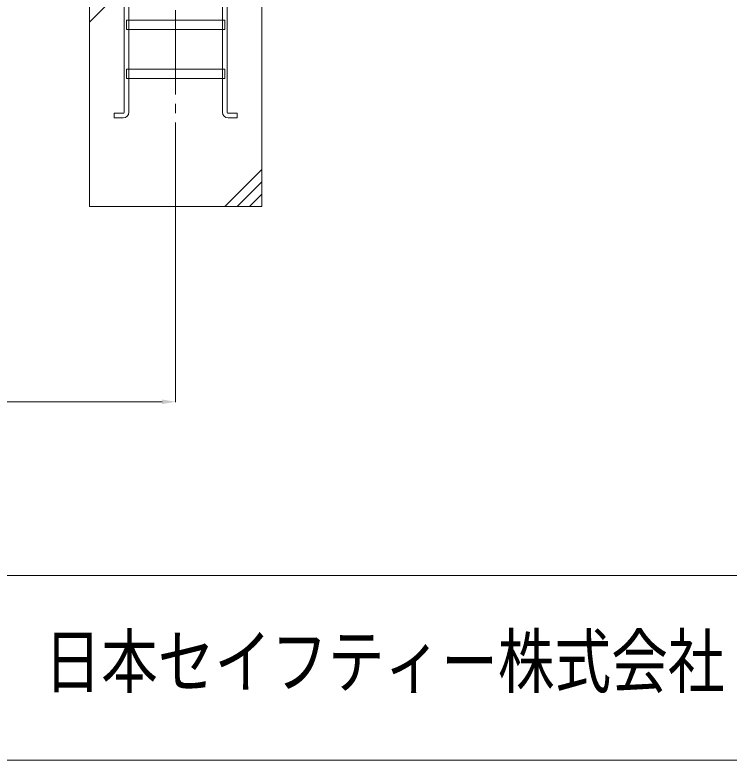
# Model space of a CAD drawing. Units: millimetres, scale not verified. Extents: x -48980 to -28855, y -14438 to 14438.
# Drawn here: x -40184 to -37281, y 562 to 3592 of the extents above; entities that cross this region are included whole.
import ezdxf
from ezdxf.enums import TextEntityAlignment as Align

# ---------------------------------------------------------------- set-up
doc = ezdxf.new("R2010")
doc.units = ezdxf.units.MM
doc.header["$LTSCALE"] = 38
doc.linetypes.add('CHAIN2', pattern=[12, 9, -1, 1, -1])
doc.linetypes.add('DASHED1', pattern=[1.8, 1.2, -0.6])
for name, color, linetype, lineweight in [('0-7_ﾛｺﾞ', 140, 'Continuous', 9), ('0-9_基礎工事用PCA小', 7, 'Continuous', 18), ('0-A_図面枠', 7, 'Continuous', 18), ('0-B_寸法', 3, 'Continuous', 18), ('1-2_通芯', 1, 'CHAIN2', 18)]:
    doc.layers.add(name, color=color, linetype=linetype, lineweight=lineweight)
doc.styles.add('ＭＳ ゴシック', font='')
doc.styles.get('ＭＳ ゴシック').set_extended_font_data('MS Gothic')

msp = doc.modelspace()

# ---------------------------------------------------------------- linework, layer by layer
at = {"layer": '0-9_基礎工事用PCA小'}
for p, q in [((-39880.2, 3562.5), (-39730.2, 3712.5)), ((-39720.68, 3532.5), (-39720.68, 3370.5)), ((-39339.72, 3532.5), (-39339.72, 3370.5)), ((-39720.68, 3332.5), (-39720.68, 3195.5)), ((-39339.72, 3332.5), (-39339.72, 3195.5)), ((-39180.2, 2962.5), (-39330.2, 2812.5)), ((-39180.2, 2912.5), (-39280.2, 2812.5)), ((-39180.2, 2862.5), (-39230.2, 2812.5))]:
    msp.add_line(p, q, dxfattribs=at)
at = {"layer": '0-9_基礎工事用PCA小', "color": 4, "linetype": 'DASHED1', "lineweight": 9}
for p, q in [((-39720.68, 3570.5), (-39720.68, 3532.5)), ((-39339.72, 3570.5), (-39339.72, 3532.5)), ((-39720.68, 3370.5), (-39720.68, 3332.5)), ((-39339.72, 3370.5), (-39339.72, 3332.5))]:
    msp.add_line(p, q, dxfattribs=at)
at = {"layer": '0-9_基礎工事用PCA小'}
for points in [[(-39739.72, 3195.55), (-39739.72, 3772.5), (-39720.68, 3772.5), (-39720.68, 3570.5)], [(-39320.68, 3195.55), (-39320.68, 3772.5), (-39339.72, 3772.5), (-39339.72, 3570.5)], [(-39743.68, 3172.5), (-39780.68, 3172.5), (-39780.68, 3191.55), (-39743.72, 3191.55)], [(-39316.72, 3172.5), (-39279.72, 3172.5), (-39279.72, 3191.55), (-39316.67, 3191.55)]]:
    msp.add_lwpolyline(points, dxfattribs=at)
for points in [[(-39880.2, 2812.5), (-39180.2, 2812.5), (-39180.2, 3712.5), (-39880.2, 3712.5)], [(-39730.2, 3570.5), (-39330.2, 3570.5), (-39330.2, 3532.5), (-39730.2, 3532.5)], [(-39730.2, 3370.5), (-39330.2, 3370.5), (-39330.2, 3332.5), (-39730.2, 3332.5)]]:
    msp.add_lwpolyline(points, close=True, dxfattribs=at)
for centre, radius, start, end in [((-39743.72, 3195.55), 4, 270, 0), ((-39743.68, 3195.5), 23, 270, 0), ((-39316.72, 3195.5), 23, 180, 270), ((-39316.67, 3195.55), 4, 180, 270)]:
    msp.add_arc(centre, radius, start, end, dxfattribs=at)
at = {"layer": '0-A_図面枠'}
msp.add_line((-48980.2, 1312.5), (-28855.2, 1312.5), dxfattribs=at)
msp.add_lwpolyline([(-48980.2, 14437.5), (-28855.2, 14437.5), (-28855.2, 562.5), (-48980.2, 562.5)], close=True, dxfattribs=at)
at = {"layer": '0-B_寸法'}
for p, q in [((-39530.2, 2811.5), (-39530.2, 2018.05)), ((-39585.2, 2019.05), (-44975.2, 2019.05))]:
    msp.add_line(p, q, dxfattribs=at)
at = {"layer": '0-B_寸法', "color": 91}
msp.add_solid([(-39585.2, 2028.2), (-39530.2, 2019.05), (-39585.2, 2009.88)], dxfattribs=at)
at = {"layer": '1-2_通芯'}
msp.add_line((-39530.2, 2812.5), (-39530.2, 4724.5), dxfattribs=at)

# ---------------------------------------------------------------- texts
at = {"layer": '0-7_ﾛｺﾞ', "color": 7, "style": 'ＭＳ ゴシック', "width": 0.8}
msp.add_text('日本セイフティー株式会社', height=211.1, dxfattribs=at).set_placement((-40063.45, 794.98), align=Align.BOTTOM_LEFT)

doc.saveas('drawing.dxf')
